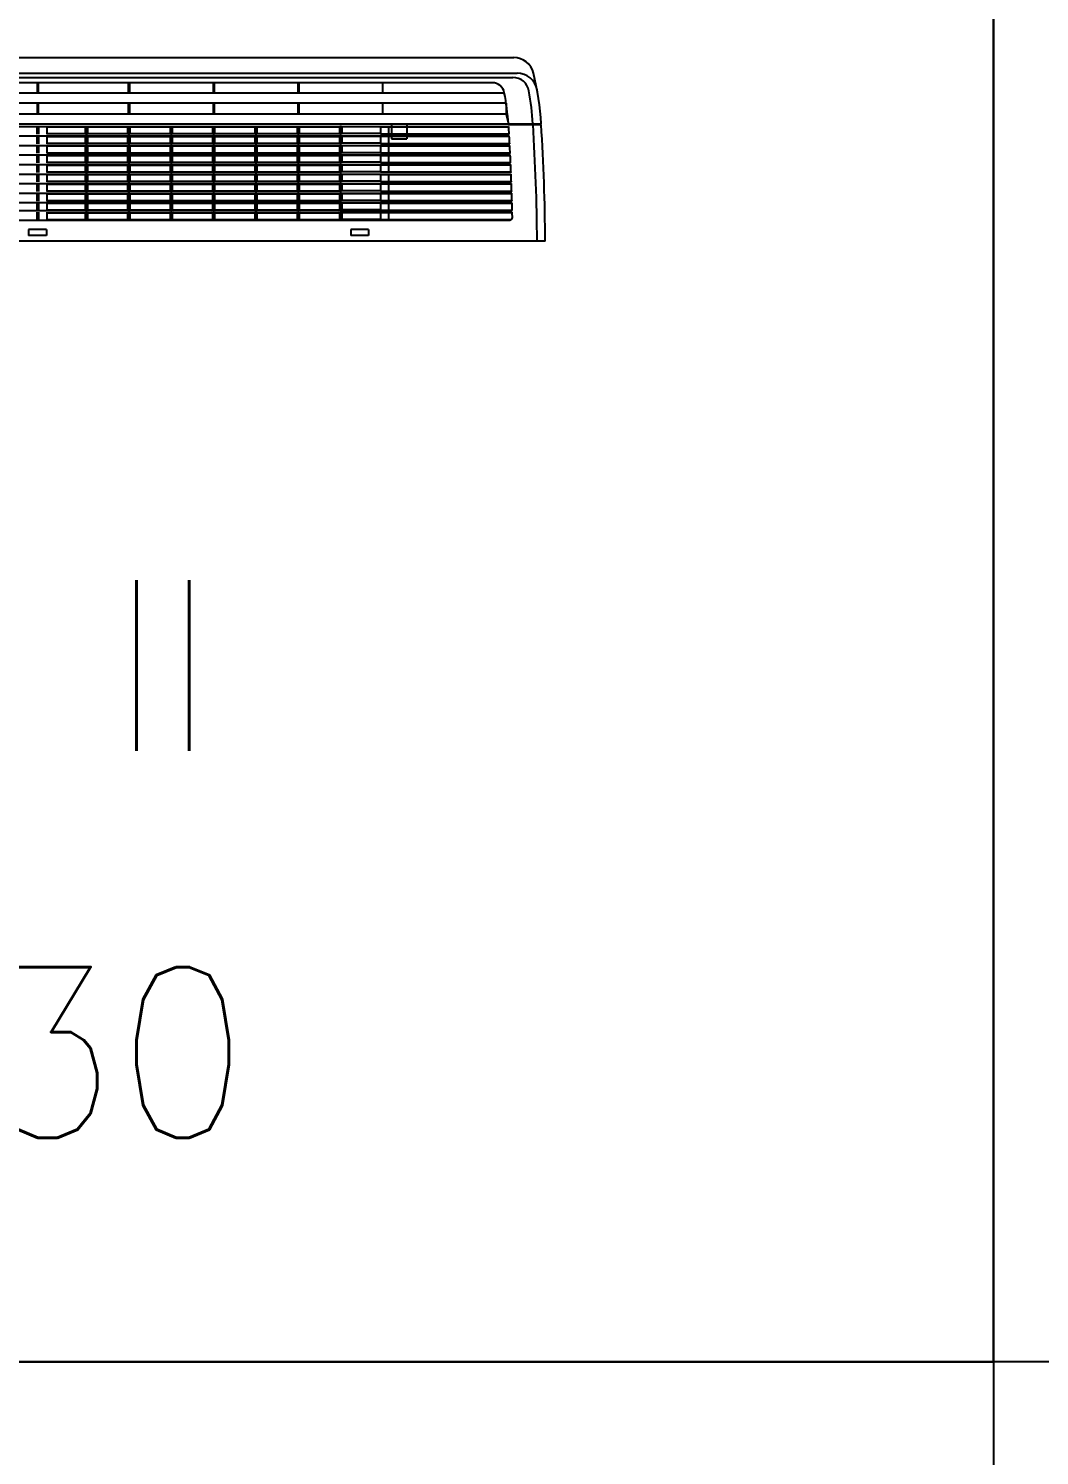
# Model space of a CAD drawing. Header units: millimetres. Extents: x 259256 to 648017, y 366981 to 480499.
# Drawn here: x 379722 to 380907, y 399006 to 400678 of the extents above; entities that cross this region are included whole.
import ezdxf
from ezdxf.enums import TextEntityAlignment as Align

# ---------------------------------------------------------------- set-up
doc = ezdxf.new("R2010")
doc.units = ezdxf.units.MM
doc.layers.get('0').update_dxf_attribs({"color": 254})
doc.layers.add('F-TEXT', color=2, linetype='Continuous')
doc.layers.add('MEQUIP', color=2, linetype='Continuous')
doc.styles.add('QC-SEC', font='romans.shx')

# ---------------------------------------------------------------- blocks, each defined once
blk = doc.blocks.new('MEGA')
at = {"layer": 'MEQUIP', "color": 1, "linetype": 'Continuous'}
for p, q in [((37, 215), (1413, 215)), ((33.1, 196.8), (1416.9, 196.8)), ((37.9, 191.7), (1412.1, 191.7)), ((1387.8, 185.5), (62, 185.5)), ((854.3, 186), (854.3, 173.1)), ((855.7, 186), (855.7, 173.1)), ((961.3, 186), (961.3, 173.1)), ((962.7, 186), (962.7, 173.1)), ((1060.6, 186), (1060.6, 173.1)), ((1062, 186), (1062, 173.1)), ((1159.9, 186), (1159.9, 173.1)), ((1161.3, 186), (1161.3, 173.1)), ((1259.2, 186), (1259.2, 173.1)), ((1402.3, 173.1), (47.7, 173.1)), ((1404.2, 161.6), (45.8, 161.6)), ((854.3, 161.6), (854.3, 148.7)), ((855.7, 161.6), (855.7, 148.7)), ((961.3, 161.6), (961.3, 148.7)), ((962.7, 161.6), (962.7, 148.7)), ((1060.6, 161.6), (1060.6, 148.7)), ((1062, 161.6), (1062, 148.7)), ((1159.9, 161.6), (1159.9, 148.7)), ((1161.3, 161.6), (1161.3, 148.7)), ((1259.2, 161.6), (1259.2, 148.7)), ((1404.2, 161.6), (1404.2, 148.7)), ((5.2, 137.3), (1445.2, 137.3)), ((42.9, 134.4), (1407.1, 134.4)), ((1404.2, 148.7), (45.8, 148.7)), ((854.1, 134.4), (854.1, 125.2)), ((856, 134.4), (856, 125.2)), ((865.8, 134.4), (865.8, 125.2)), ((910.9, 133.7), (911.4, 134.2)), ((911.4, 134.2), (913.3, 134.2)), ((911.4, 134.2), (911.4, 125.3)), ((913.3, 134.2), (913.3, 125.3)), ((913.3, 134.2), (913.8, 133.7)), ((960.5, 133.7), (961, 134.2)), ((961, 134.2), (962.9, 134.2)), ((961, 134.2), (961, 125.3)), ((962.9, 134.2), (962.9, 125.3)), ((962.9, 134.2), (963.4, 133.7)), ((1010.2, 133.7), (1010.7, 134.2)), ((1010.7, 134.2), (1012.6, 134.2)), ((1010.7, 134.2), (1010.7, 125.3)), ((1012.6, 134.2), (1012.6, 125.3)), ((1012.6, 134.2), (1013.1, 133.7)), ((1059.9, 133.7), (1060.3, 134.2)), ((1060.3, 134.2), (1062.3, 134.2)), ((1060.3, 134.2), (1060.3, 125.3)), ((1062.3, 134.2), (1062.3, 125.3)), ((1062.3, 134.2), (1062.7, 133.7)), ((1109.5, 133.7), (1110, 134.2)), ((1110, 134.2), (1111.9, 134.2)), ((1110, 134.2), (1110, 125.3)), ((1111.9, 134.2), (1111.9, 125.3)), ((1111.9, 134.2), (1112.4, 133.7)), ((1159.2, 133.7), (1159.7, 134.2)), ((1159.7, 134.2), (1161.6, 134.2)), ((1159.7, 134.2), (1159.7, 125.3)), ((1161.6, 134.2), (1161.6, 125.3)), ((1161.6, 134.2), (1162.1, 133.7)), ((1208.9, 133.7), (1209.3, 134.2)), ((1211.2, 134.2), (1209.3, 134.2)), ((1209.3, 134.2), (1211.2, 134.2)), ((1209.3, 134.2), (1209.3, 125.3)), ((1211.2, 134.2), (1211.2, 125.3)), ((1211.7, 133.7), (1211.2, 134.2)), ((1256.8, 134.4), (1256.8, 125.2)), ((1256.8, 133.9), (1407.1, 133.9)), ((1266.4, 133.9), (1266.4, 125.6)), ((1269.7, 137.3), (1269.7, 119.8)), ((1287.9, 137.3), (1287.9, 119.8)), ((1404.2, 148.7), (1406.9, 137.3)), ((1407, 136.6), (1445.2, 136.6)), ((42.2, 123.2), (1407.8, 123.2)), ((854.1, 123.2), (854.1, 114)), ((856, 123.2), (856, 114)), ((865.8, 133.7), (910.9, 133.7)), ((865.8, 125.9), (910.9, 125.9)), ((865.8, 123.2), (865.8, 114)), ((865.8, 122.5), (910.9, 122.5)), ((910.9, 133.7), (910.9, 125.9)), ((910.9, 125.9), (911.4, 125.3)), ((910.9, 122.5), (911.4, 123.1)), ((910.9, 122.5), (910.9, 114.7)), ((911.4, 125.3), (913.3, 125.3)), ((911.4, 123.1), (913.3, 123.1)), ((911.4, 123.1), (911.4, 114.2)), ((913.3, 125.3), (913.8, 125.9)), ((913.3, 123.1), (913.3, 114.2)), ((913.3, 123.1), (913.8, 122.5)), ((913.8, 133.7), (960.5, 133.7)), ((913.8, 125.9), (913.8, 133.7)), ((913.8, 125.9), (960.5, 125.9)), ((913.8, 122.5), (960.5, 122.5)), ((913.8, 114.7), (913.8, 122.5)), ((960.5, 133.7), (960.5, 125.9)), ((960.5, 125.9), (961, 125.3)), ((960.5, 122.5), (961, 123.1)), ((960.5, 122.5), (960.5, 114.7)), ((961, 125.3), (962.9, 125.3)), ((961, 123.1), (962.9, 123.1)), ((961, 123.1), (961, 114.2)), ((962.9, 125.3), (963.4, 125.9)), ((962.9, 123.1), (962.9, 114.2)), ((962.9, 123.1), (963.4, 122.5)), ((963.4, 133.7), (1010.2, 133.7)), ((963.4, 125.9), (963.4, 133.7)), ((963.4, 125.9), (1010.2, 125.9)), ((963.4, 122.5), (1010.2, 122.5)), ((963.4, 114.7), (963.4, 122.5)), ((1010.2, 133.7), (1010.2, 125.9)), ((1010.2, 125.9), (1010.7, 125.3)), ((1010.2, 122.5), (1010.7, 123.1)), ((1010.2, 122.5), (1010.2, 114.7)), ((1010.7, 125.3), (1012.6, 125.3)), ((1010.7, 123.1), (1012.6, 123.1)), ((1010.7, 123.1), (1010.7, 114.2)), ((1012.6, 125.3), (1013.1, 125.9)), ((1012.6, 123.1), (1012.6, 114.2)), ((1012.6, 123.1), (1013.1, 122.5)), ((1013.1, 133.7), (1059.9, 133.7)), ((1013.1, 125.9), (1013.1, 133.7)), ((1013.1, 125.9), (1059.9, 125.9)), ((1013.1, 122.5), (1059.9, 122.5)), ((1013.1, 114.7), (1013.1, 122.5)), ((1059.9, 133.7), (1059.9, 125.9)), ((1059.9, 125.9), (1060.3, 125.3)), ((1059.9, 122.5), (1060.3, 123.1)), ((1059.9, 122.5), (1059.9, 114.7)), ((1060.3, 125.3), (1062.3, 125.3)), ((1060.3, 123.1), (1062.3, 123.1)), ((1060.3, 123.1), (1060.3, 114.2)), ((1062.3, 125.3), (1062.7, 125.9)), ((1062.3, 123.1), (1062.3, 114.2)), ((1062.3, 123.1), (1062.7, 122.5)), ((1062.7, 133.7), (1109.5, 133.7)), ((1062.7, 125.9), (1062.7, 133.7)), ((1062.7, 125.9), (1109.5, 125.9)), ((1062.7, 122.5), (1109.5, 122.5)), ((1062.7, 114.7), (1062.7, 122.5)), ((1109.5, 133.7), (1109.5, 125.9)), ((1109.5, 125.9), (1110, 125.3)), ((1109.5, 122.5), (1110, 123.1)), ((1109.5, 122.5), (1109.5, 114.7)), ((1110, 125.3), (1111.9, 125.3)), ((1110, 123.1), (1111.9, 123.1)), ((1110, 123.1), (1110, 114.2)), ((1111.9, 125.3), (1112.4, 125.9)), ((1111.9, 123.1), (1111.9, 114.2)), ((1111.9, 123.1), (1112.4, 122.5)), ((1112.4, 133.7), (1159.2, 133.7)), ((1112.4, 125.9), (1112.4, 133.7)), ((1112.4, 125.9), (1159.2, 125.9)), ((1112.4, 122.5), (1159.2, 122.5)), ((1112.4, 114.7), (1112.4, 122.5)), ((1159.2, 133.7), (1159.2, 125.9)), ((1159.2, 125.9), (1159.7, 125.3)), ((1159.2, 122.5), (1159.7, 123.1)), ((1159.2, 122.5), (1159.2, 114.7)), ((1159.7, 125.3), (1161.6, 125.3)), ((1159.7, 123.1), (1161.6, 123.1)), ((1159.7, 123.1), (1159.7, 114.2)), ((1161.6, 125.3), (1162.1, 125.9)), ((1161.6, 123.1), (1161.6, 114.2)), ((1161.6, 123.1), (1162.1, 122.5)), ((1162.1, 133.7), (1208.9, 133.7)), ((1162.1, 125.9), (1162.1, 133.7)), ((1162.1, 125.9), (1208.9, 125.9)), ((1162.1, 122.5), (1208.9, 122.5)), ((1162.1, 114.7), (1162.1, 122.5)), ((1208.9, 133.7), (1208.9, 125.9)), ((1208.9, 125.9), (1209.3, 125.3)), ((1208.9, 122.5), (1209.3, 123.1)), ((1208.9, 122.5), (1208.9, 114.7)), ((1211.2, 125.3), (1209.3, 125.3)), ((1209.3, 125.3), (1211.2, 125.3)), ((1211.2, 123.1), (1209.3, 123.1)), ((1209.3, 123.1), (1211.2, 123.1)), ((1209.3, 123.1), (1209.3, 114.2)), ((1211.7, 125.9), (1211.2, 125.3)), ((1211.2, 123.1), (1211.2, 114.2)), ((1211.7, 122.5), (1211.2, 123.1)), ((1211.7, 133.7), (1211.7, 125.9)), ((1256.8, 133.7), (1211.7, 133.7)), ((1256.8, 125.9), (1211.7, 125.9)), ((1211.7, 122.5), (1211.7, 114.7)), ((1256.8, 122.5), (1211.7, 122.5)), ((1256.8, 125.6), (1407.6, 125.6)), ((1256.8, 123.2), (1256.8, 114)), ((1256.8, 122.8), (1407.8, 122.8)), ((1266.4, 122.8), (1266.4, 114.5)), ((1269.7, 124.4), (1287.9, 124.4)), ((1269.7, 119.8), (1287.9, 119.8)), ((41, 100.9), (1409, 100.9)), ((41.6, 112.1), (1408.4, 112.1)), ((854.1, 112.1), (854.1, 102.8)), ((854.1, 100.9), (854.1, 91.6)), ((856, 112.1), (856, 102.8)), ((856, 100.9), (856, 91.6)), ((865.8, 114.7), (910.9, 114.7)), ((865.8, 112.1), (865.8, 102.8)), ((865.8, 111.4), (910.9, 111.4)), ((865.8, 103.5), (910.9, 103.5)), ((865.8, 100.9), (865.8, 91.6)), ((910.9, 114.7), (911.4, 114.2)), ((910.9, 111.4), (911.4, 111.9)), ((910.9, 111.4), (910.9, 103.5)), ((910.9, 103.5), (911.4, 103)), ((910.9, 100.2), (911.4, 100.7)), ((911.4, 114.2), (913.3, 114.2)), ((911.4, 111.9), (913.3, 111.9)), ((911.4, 111.9), (911.4, 103)), ((911.4, 103), (913.3, 103)), ((911.4, 100.7), (913.3, 100.7)), ((911.4, 100.7), (911.4, 91.8)), ((913.3, 114.2), (913.8, 114.7)), ((913.3, 111.9), (913.3, 103)), ((913.3, 111.9), (913.8, 111.4)), ((913.3, 103), (913.8, 103.5)), ((913.3, 100.7), (913.3, 91.8)), ((913.3, 100.7), (913.8, 100.2)), ((913.8, 114.7), (960.5, 114.7)), ((913.8, 111.4), (960.5, 111.4)), ((913.8, 103.5), (913.8, 111.4)), ((913.8, 103.5), (960.5, 103.5)), ((960.5, 114.7), (961, 114.2)), ((960.5, 111.4), (961, 111.9)), ((960.5, 111.4), (960.5, 103.5)), ((960.5, 103.5), (961, 103)), ((960.5, 100.2), (961, 100.7)), ((961, 114.2), (962.9, 114.2)), ((961, 111.9), (962.9, 111.9)), ((961, 111.9), (961, 103)), ((961, 103), (962.9, 103)), ((961, 100.7), (962.9, 100.7)), ((961, 100.7), (961, 91.8)), ((962.9, 114.2), (963.4, 114.7)), ((962.9, 111.9), (962.9, 103)), ((962.9, 111.9), (963.4, 111.4)), ((962.9, 103), (963.4, 103.5)), ((962.9, 100.7), (962.9, 91.8)), ((962.9, 100.7), (963.4, 100.2)), ((963.4, 114.7), (1010.2, 114.7)), ((963.4, 111.4), (1010.2, 111.4)), ((963.4, 103.5), (963.4, 111.4)), ((963.4, 103.5), (1010.2, 103.5)), ((1010.2, 114.7), (1010.7, 114.2)), ((1010.2, 111.4), (1010.7, 111.9)), ((1010.2, 111.4), (1010.2, 103.5)), ((1010.2, 103.5), (1010.7, 103)), ((1010.2, 100.2), (1010.7, 100.7)), ((1010.7, 114.2), (1012.6, 114.2)), ((1010.7, 111.9), (1012.6, 111.9)), ((1010.7, 111.9), (1010.7, 103)), ((1010.7, 103), (1012.6, 103)), ((1010.7, 100.7), (1012.6, 100.7)), ((1010.7, 100.7), (1010.7, 91.8)), ((1012.6, 114.2), (1013.1, 114.7)), ((1012.6, 111.9), (1012.6, 103)), ((1012.6, 111.9), (1013.1, 111.4)), ((1012.6, 103), (1013.1, 103.5)), ((1012.6, 100.7), (1012.6, 91.8)), ((1012.6, 100.7), (1013.1, 100.2)), ((1013.1, 114.7), (1059.9, 114.7)), ((1013.1, 111.4), (1059.9, 111.4)), ((1013.1, 103.5), (1013.1, 111.4)), ((1013.1, 103.5), (1059.9, 103.5)), ((1059.9, 114.7), (1060.3, 114.2)), ((1059.9, 111.4), (1060.3, 111.9)), ((1059.9, 111.4), (1059.9, 103.5)), ((1059.9, 103.5), (1060.3, 103)), ((1059.9, 100.2), (1060.3, 100.7)), ((1060.3, 114.2), (1062.3, 114.2)), ((1060.3, 111.9), (1062.3, 111.9)), ((1060.3, 111.9), (1060.3, 103)), ((1060.3, 103), (1062.3, 103)), ((1060.3, 100.7), (1062.3, 100.7)), ((1060.3, 100.7), (1060.3, 91.8)), ((1062.3, 114.2), (1062.7, 114.7)), ((1062.3, 111.9), (1062.3, 103)), ((1062.3, 111.9), (1062.7, 111.4)), ((1062.3, 103), (1062.7, 103.5)), ((1062.3, 100.7), (1062.3, 91.8)), ((1062.3, 100.7), (1062.7, 100.2)), ((1062.7, 114.7), (1109.5, 114.7)), ((1062.7, 111.4), (1109.5, 111.4)), ((1062.7, 103.5), (1062.7, 111.4)), ((1062.7, 103.5), (1109.5, 103.5)), ((1109.5, 114.7), (1110, 114.2)), ((1109.5, 111.4), (1110, 111.9)), ((1109.5, 111.4), (1109.5, 103.5)), ((1109.5, 103.5), (1110, 103)), ((1109.5, 100.2), (1110, 100.7)), ((1110, 114.2), (1111.9, 114.2)), ((1110, 111.9), (1111.9, 111.9)), ((1110, 111.9), (1110, 103)), ((1110, 103), (1111.9, 103)), ((1110, 100.7), (1111.9, 100.7)), ((1110, 100.7), (1110, 91.8)), ((1111.9, 114.2), (1112.4, 114.7)), ((1111.9, 111.9), (1111.9, 103)), ((1111.9, 111.9), (1112.4, 111.4)), ((1111.9, 103), (1112.4, 103.5)), ((1111.9, 100.7), (1111.9, 91.8)), ((1111.9, 100.7), (1112.4, 100.2)), ((1112.4, 114.7), (1159.2, 114.7)), ((1112.4, 111.4), (1159.2, 111.4)), ((1112.4, 103.5), (1112.4, 111.4)), ((1112.4, 103.5), (1159.2, 103.5)), ((1159.2, 114.7), (1159.7, 114.2)), ((1159.2, 111.4), (1159.7, 111.9)), ((1159.2, 111.4), (1159.2, 103.5)), ((1159.2, 103.5), (1159.7, 103)), ((1159.2, 100.2), (1159.7, 100.7)), ((1159.7, 114.2), (1161.6, 114.2)), ((1159.7, 111.9), (1161.6, 111.9)), ((1159.7, 111.9), (1159.7, 103)), ((1159.7, 103), (1161.6, 103)), ((1159.7, 100.7), (1161.6, 100.7)), ((1159.7, 100.7), (1159.7, 91.8)), ((1161.6, 114.2), (1162.1, 114.7)), ((1161.6, 111.9), (1161.6, 103)), ((1161.6, 111.9), (1162.1, 111.4)), ((1161.6, 103), (1162.1, 103.5)), ((1161.6, 100.7), (1161.6, 91.8)), ((1161.6, 100.7), (1162.1, 100.2)), ((1162.1, 114.7), (1208.9, 114.7)), ((1162.1, 111.4), (1208.9, 111.4)), ((1162.1, 103.5), (1162.1, 111.4)), ((1162.1, 103.5), (1208.9, 103.5)), ((1208.9, 114.7), (1209.3, 114.2)), ((1208.9, 111.4), (1209.3, 111.9)), ((1208.9, 111.4), (1208.9, 103.5)), ((1208.9, 103.5), (1209.3, 103)), ((1208.9, 100.2), (1209.3, 100.7)), ((1211.2, 114.2), (1209.3, 114.2)), ((1209.3, 114.2), (1211.2, 114.2)), ((1211.2, 111.9), (1209.3, 111.9)), ((1209.3, 111.9), (1211.2, 111.9)), ((1209.3, 111.9), (1209.3, 103)), ((1211.2, 103), (1209.3, 103)), ((1209.3, 103), (1211.2, 103)), ((1211.2, 100.7), (1209.3, 100.7)), ((1209.3, 100.7), (1211.2, 100.7)), ((1209.3, 100.7), (1209.3, 91.8)), ((1211.7, 114.7), (1211.2, 114.2)), ((1211.2, 111.9), (1211.2, 103)), ((1211.7, 111.4), (1211.2, 111.9)), ((1211.7, 103.5), (1211.2, 103)), ((1211.2, 100.7), (1211.2, 91.8)), ((1211.7, 100.2), (1211.2, 100.7)), ((1256.8, 114.7), (1211.7, 114.7)), ((1211.7, 111.4), (1211.7, 103.5)), ((1256.8, 111.4), (1211.7, 111.4)), ((1256.8, 103.5), (1211.7, 103.5)), ((1256.8, 114.5), (1408.3, 114.5)), ((1256.8, 112.1), (1256.8, 102.8)), ((1256.8, 111.6), (1408.4, 111.6)), ((1256.8, 103.3), (1408.8, 103.3)), ((1256.8, 100.9), (1256.8, 91.6)), ((1256.8, 100.4), (1409, 100.4)), ((1266.4, 111.6), (1266.4, 103.3)), ((1266.4, 100.4), (1266.4, 92.1)), ((40.5, 89.7), (1409.5, 89.7)), ((854.1, 89.7), (854.1, 80.5)), ((856, 89.7), (856, 80.5)), ((865.8, 100.2), (910.9, 100.2)), ((865.8, 92.3), (910.9, 92.3)), ((865.8, 89.7), (865.8, 80.5)), ((865.8, 89), (910.9, 89)), ((910.9, 100.2), (910.9, 92.3)), ((910.9, 92.3), (911.4, 91.8)), ((910.9, 89), (911.4, 89.5)), ((910.9, 89), (910.9, 81.2)), ((911.4, 91.8), (913.3, 91.8)), ((911.4, 89.5), (913.3, 89.5)), ((911.4, 89.5), (911.4, 80.6)), ((913.3, 91.8), (913.8, 92.3)), ((913.3, 89.5), (913.3, 80.6)), ((913.3, 89.5), (913.8, 89)), ((913.8, 100.2), (960.5, 100.2)), ((913.8, 92.3), (913.8, 100.2)), ((913.8, 92.3), (960.5, 92.3)), ((913.8, 89), (960.5, 89)), ((913.8, 81.2), (913.8, 89)), ((960.5, 100.2), (960.5, 92.3)), ((960.5, 92.3), (961, 91.8)), ((960.5, 89), (961, 89.5)), ((960.5, 89), (960.5, 81.2)), ((961, 91.8), (962.9, 91.8)), ((961, 89.5), (962.9, 89.5)), ((961, 89.5), (961, 80.6)), ((962.9, 91.8), (963.4, 92.3)), ((962.9, 89.5), (962.9, 80.6)), ((962.9, 89.5), (963.4, 89)), ((963.4, 100.2), (1010.2, 100.2)), ((963.4, 92.3), (963.4, 100.2)), ((963.4, 92.3), (1010.2, 92.3)), ((963.4, 89), (1010.2, 89)), ((963.4, 81.2), (963.4, 89)), ((1010.2, 100.2), (1010.2, 92.3)), ((1010.2, 92.3), (1010.7, 91.8)), ((1010.2, 89), (1010.7, 89.5)), ((1010.2, 89), (1010.2, 81.2)), ((1010.7, 91.8), (1012.6, 91.8)), ((1010.7, 89.5), (1012.6, 89.5)), ((1010.7, 89.5), (1010.7, 80.6)), ((1012.6, 91.8), (1013.1, 92.3)), ((1012.6, 89.5), (1012.6, 80.6)), ((1012.6, 89.5), (1013.1, 89)), ((1013.1, 100.2), (1059.9, 100.2)), ((1013.1, 92.3), (1013.1, 100.2)), ((1013.1, 92.3), (1059.9, 92.3)), ((1013.1, 89), (1059.9, 89)), ((1013.1, 81.2), (1013.1, 89)), ((1059.9, 100.2), (1059.9, 92.3)), ((1059.9, 92.3), (1060.3, 91.8)), ((1059.9, 89), (1060.3, 89.5)), ((1059.9, 89), (1059.9, 81.2)), ((1060.3, 91.8), (1062.3, 91.8)), ((1060.3, 89.5), (1062.3, 89.5)), ((1060.3, 89.5), (1060.3, 80.6)), ((1062.3, 91.8), (1062.7, 92.3)), ((1062.3, 89.5), (1062.3, 80.6)), ((1062.3, 89.5), (1062.7, 89)), ((1062.7, 100.2), (1109.5, 100.2)), ((1062.7, 92.3), (1062.7, 100.2)), ((1062.7, 92.3), (1109.5, 92.3)), ((1062.7, 89), (1109.5, 89)), ((1062.7, 81.2), (1062.7, 89)), ((1109.5, 100.2), (1109.5, 92.3)), ((1109.5, 92.3), (1110, 91.8)), ((1109.5, 89), (1110, 89.5)), ((1109.5, 89), (1109.5, 81.2)), ((1110, 91.8), (1111.9, 91.8)), ((1110, 89.5), (1111.9, 89.5)), ((1110, 89.5), (1110, 80.6)), ((1111.9, 91.8), (1112.4, 92.3)), ((1111.9, 89.5), (1111.9, 80.6)), ((1111.9, 89.5), (1112.4, 89)), ((1112.4, 100.2), (1159.2, 100.2)), ((1112.4, 92.3), (1112.4, 100.2)), ((1112.4, 92.3), (1159.2, 92.3)), ((1112.4, 89), (1159.2, 89)), ((1112.4, 81.2), (1112.4, 89)), ((1159.2, 100.2), (1159.2, 92.3)), ((1159.2, 92.3), (1159.7, 91.8)), ((1159.2, 89), (1159.7, 89.5)), ((1159.2, 89), (1159.2, 81.2)), ((1159.7, 91.8), (1161.6, 91.8)), ((1159.7, 89.5), (1161.6, 89.5)), ((1159.7, 89.5), (1159.7, 80.6)), ((1161.6, 91.8), (1162.1, 92.3)), ((1161.6, 89.5), (1161.6, 80.6)), ((1161.6, 89.5), (1162.1, 89)), ((1162.1, 100.2), (1208.9, 100.2)), ((1162.1, 92.3), (1162.1, 100.2)), ((1162.1, 92.3), (1208.9, 92.3)), ((1162.1, 89), (1208.9, 89)), ((1162.1, 81.2), (1162.1, 89)), ((1208.9, 100.2), (1208.9, 92.3)), ((1208.9, 92.3), (1209.3, 91.8)), ((1208.9, 89), (1209.3, 89.5)), ((1208.9, 89), (1208.9, 81.2)), ((1211.2, 91.8), (1209.3, 91.8)), ((1209.3, 91.8), (1211.2, 91.8)), ((1211.2, 89.5), (1209.3, 89.5)), ((1209.3, 89.5), (1211.2, 89.5)), ((1209.3, 89.5), (1209.3, 80.6)), ((1211.7, 92.3), (1211.2, 91.8)), ((1211.2, 89.5), (1211.2, 80.6)), ((1211.7, 89), (1211.2, 89.5)), ((1211.7, 100.2), (1211.7, 92.3)), ((1256.8, 100.2), (1211.7, 100.2)), ((1256.8, 92.3), (1211.7, 92.3)), ((1211.7, 89), (1211.7, 81.2)), ((1256.8, 89), (1211.7, 89)), ((1256.8, 92.1), (1409.4, 92.1)), ((1256.8, 89.7), (1256.8, 80.5)), ((1256.8, 89.2), (1409.5, 89.2)), ((1266.4, 89.2), (1266.4, 81)), ((39.6, 67.4), (1410.4, 67.4)), ((40.1, 78.6), (1409.9, 78.5)), ((854.1, 78.6), (854.1, 69.3)), ((854.1, 67.4), (854.1, 58.1)), ((856, 78.6), (856, 69.3)), ((856, 67.4), (856, 58.1)), ((865.8, 81.2), (910.9, 81.2)), ((865.8, 78.6), (865.8, 69.3)), ((865.8, 77.8), (910.9, 77.8)), ((865.8, 70), (910.9, 70)), ((865.8, 67.4), (865.8, 58.1)), ((910.9, 81.2), (911.4, 80.6)), ((910.9, 77.8), (911.4, 78.4)), ((910.9, 77.8), (910.9, 70)), ((910.9, 70), (911.4, 69.5)), ((910.9, 66.7), (911.4, 67.2)), ((911.4, 80.6), (913.3, 80.6)), ((911.4, 78.4), (913.3, 78.4)), ((911.4, 78.4), (911.4, 69.5)), ((911.4, 69.5), (913.3, 69.5)), ((911.4, 67.2), (913.3, 67.2)), ((911.4, 67.2), (911.4, 58.3)), ((913.3, 80.6), (913.8, 81.2)), ((913.3, 78.4), (913.3, 69.5)), ((913.3, 78.4), (913.8, 77.8)), ((913.3, 69.5), (913.8, 70)), ((913.3, 67.2), (913.3, 58.3)), ((913.3, 67.2), (913.8, 66.7)), ((913.8, 81.2), (960.5, 81.2)), ((913.8, 77.8), (960.5, 77.8)), ((913.8, 70), (913.8, 77.8)), ((913.8, 70), (960.5, 70)), ((960.5, 81.2), (961, 80.6)), ((960.5, 77.8), (961, 78.4)), ((960.5, 77.8), (960.5, 70)), ((960.5, 70), (961, 69.5)), ((960.5, 66.7), (961, 67.2)), ((961, 80.6), (962.9, 80.6)), ((961, 78.4), (962.9, 78.4)), ((961, 78.4), (961, 69.5)), ((961, 69.5), (962.9, 69.5)), ((961, 67.2), (962.9, 67.2)), ((961, 67.2), (961, 58.3)), ((962.9, 80.6), (963.4, 81.2)), ((962.9, 78.4), (962.9, 69.5)), ((962.9, 78.4), (963.4, 77.8)), ((962.9, 69.5), (963.4, 70)), ((962.9, 67.2), (962.9, 58.3)), ((962.9, 67.2), (963.4, 66.7)), ((963.4, 81.2), (1010.2, 81.2)), ((963.4, 77.8), (1010.2, 77.8)), ((963.4, 70), (963.4, 77.8)), ((963.4, 70), (1010.2, 70)), ((1010.2, 81.2), (1010.7, 80.6)), ((1010.2, 77.8), (1010.7, 78.4)), ((1010.2, 77.8), (1010.2, 70)), ((1010.2, 70), (1010.7, 69.5)), ((1010.2, 66.7), (1010.7, 67.2)), ((1010.7, 80.6), (1012.6, 80.6)), ((1010.7, 78.4), (1012.6, 78.4)), ((1010.7, 78.4), (1010.7, 69.5)), ((1010.7, 69.5), (1012.6, 69.5)), ((1010.7, 67.2), (1012.6, 67.2)), ((1010.7, 67.2), (1010.7, 58.3)), ((1012.6, 80.6), (1013.1, 81.2)), ((1012.6, 78.4), (1012.6, 69.5)), ((1012.6, 78.4), (1013.1, 77.8)), ((1012.6, 69.5), (1013.1, 70)), ((1012.6, 67.2), (1012.6, 58.3)), ((1012.6, 67.2), (1013.1, 66.7)), ((1013.1, 81.2), (1059.9, 81.2)), ((1013.1, 77.8), (1059.9, 77.8)), ((1013.1, 70), (1013.1, 77.8)), ((1013.1, 70), (1059.9, 70)), ((1059.9, 81.2), (1060.3, 80.6)), ((1059.9, 77.8), (1060.3, 78.4)), ((1059.9, 77.8), (1059.9, 70)), ((1059.9, 70), (1060.3, 69.5)), ((1059.9, 66.7), (1060.3, 67.2)), ((1060.3, 80.6), (1062.3, 80.6)), ((1060.3, 78.4), (1062.3, 78.4)), ((1060.3, 78.4), (1060.3, 69.5)), ((1060.3, 69.5), (1062.3, 69.5)), ((1060.3, 67.2), (1062.3, 67.2)), ((1060.3, 67.2), (1060.3, 58.3)), ((1062.3, 80.6), (1062.7, 81.2)), ((1062.3, 78.4), (1062.3, 69.5)), ((1062.3, 78.4), (1062.7, 77.8)), ((1062.3, 69.5), (1062.7, 70)), ((1062.3, 67.2), (1062.3, 58.3)), ((1062.3, 67.2), (1062.7, 66.7)), ((1062.7, 81.2), (1109.5, 81.2)), ((1062.7, 77.8), (1109.5, 77.8)), ((1062.7, 70), (1062.7, 77.8)), ((1062.7, 70), (1109.5, 70)), ((1109.5, 81.2), (1110, 80.6)), ((1109.5, 77.8), (1110, 78.4)), ((1109.5, 77.8), (1109.5, 70)), ((1109.5, 70), (1110, 69.5)), ((1109.5, 66.7), (1110, 67.2)), ((1110, 80.6), (1111.9, 80.6)), ((1110, 78.4), (1111.9, 78.4)), ((1110, 78.4), (1110, 69.5)), ((1110, 69.5), (1111.9, 69.5)), ((1110, 67.2), (1111.9, 67.2)), ((1110, 67.2), (1110, 58.3)), ((1111.9, 80.6), (1112.4, 81.2)), ((1111.9, 78.4), (1111.9, 69.5)), ((1111.9, 78.4), (1112.4, 77.8)), ((1111.9, 69.5), (1112.4, 70)), ((1111.9, 67.2), (1111.9, 58.3)), ((1111.9, 67.2), (1112.4, 66.7)), ((1112.4, 81.2), (1159.2, 81.2)), ((1112.4, 77.8), (1159.2, 77.8)), ((1112.4, 70), (1112.4, 77.8)), ((1112.4, 70), (1159.2, 70)), ((1159.2, 81.2), (1159.7, 80.6)), ((1159.2, 77.8), (1159.7, 78.4)), ((1159.2, 77.8), (1159.2, 70)), ((1159.2, 70), (1159.7, 69.5)), ((1159.2, 66.7), (1159.7, 67.2)), ((1159.7, 80.6), (1161.6, 80.6)), ((1159.7, 78.4), (1161.6, 78.4)), ((1159.7, 78.4), (1159.7, 69.5)), ((1159.7, 69.5), (1161.6, 69.5)), ((1159.7, 67.2), (1161.6, 67.2)), ((1159.7, 67.2), (1159.7, 58.3)), ((1161.6, 80.6), (1162.1, 81.2)), ((1161.6, 78.4), (1161.6, 69.5)), ((1161.6, 78.4), (1162.1, 77.8)), ((1161.6, 69.5), (1162.1, 70)), ((1161.6, 67.2), (1161.6, 58.3)), ((1161.6, 67.2), (1162.1, 66.7)), ((1162.1, 81.2), (1208.9, 81.2)), ((1162.1, 77.8), (1208.9, 77.8)), ((1162.1, 70), (1162.1, 77.8)), ((1162.1, 70), (1208.9, 70)), ((1208.9, 81.2), (1209.3, 80.6)), ((1208.9, 77.8), (1209.3, 78.4)), ((1208.9, 77.8), (1208.9, 70)), ((1208.9, 70), (1209.3, 69.5)), ((1208.9, 66.7), (1209.3, 67.2)), ((1211.2, 80.6), (1209.3, 80.6)), ((1209.3, 80.6), (1211.2, 80.6)), ((1211.2, 78.4), (1209.3, 78.4)), ((1209.3, 78.4), (1211.2, 78.4)), ((1209.3, 78.4), (1209.3, 69.5)), ((1211.2, 69.5), (1209.3, 69.5)), ((1209.3, 69.5), (1211.2, 69.5)), ((1211.2, 67.2), (1209.3, 67.2)), ((1209.3, 67.2), (1211.2, 67.2)), ((1209.3, 67.2), (1209.3, 58.3)), ((1211.7, 81.2), (1211.2, 80.6)), ((1211.2, 78.4), (1211.2, 69.5)), ((1211.7, 77.8), (1211.2, 78.4)), ((1211.7, 70), (1211.2, 69.5)), ((1211.2, 67.2), (1211.2, 58.3)), ((1211.7, 66.7), (1211.2, 67.2)), ((1256.8, 81.2), (1211.7, 81.2)), ((1211.7, 77.8), (1211.7, 70)), ((1256.8, 77.8), (1211.7, 77.8)), ((1256.8, 70), (1211.7, 70)), ((1256.8, 81), (1409.9, 81)), ((1256.8, 78.5), (1256.8, 69.3)), ((1256.8, 78.1), (1410, 78.1)), ((1256.8, 69.8), (1410.3, 69.8)), ((1256.8, 67.4), (1256.8, 58.1)), ((1256.8, 66.9), (1410.4, 66.9)), ((1266.4, 78.1), (1266.4, 69.8)), ((1266.4, 66.9), (1266.4, 58.6)), ((39.3, 56.2), (1410.7, 56.2)), ((854.1, 56.2), (854.1, 46.9)), ((856, 56.2), (856, 46.9)), ((865.8, 66.7), (910.9, 66.7)), ((865.8, 58.8), (910.9, 58.8)), ((865.8, 56.2), (865.8, 46.9)), ((865.8, 55.5), (910.9, 55.5)), ((910.9, 66.7), (910.9, 58.8)), ((910.9, 58.8), (911.4, 58.3)), ((910.9, 55.5), (911.4, 56)), ((910.9, 55.5), (910.9, 47.7)), ((911.4, 58.3), (913.3, 58.3)), ((911.4, 56), (913.3, 56)), ((911.4, 56), (911.4, 47.1)), ((913.3, 58.3), (913.8, 58.8)), ((913.3, 56), (913.3, 47.1)), ((913.3, 56), (913.8, 55.5)), ((913.8, 66.7), (960.5, 66.7)), ((913.8, 58.8), (913.8, 66.7)), ((913.8, 58.8), (960.5, 58.8)), ((913.8, 55.5), (960.5, 55.5)), ((913.8, 47.7), (913.8, 55.5)), ((960.5, 66.7), (960.5, 58.8)), ((960.5, 58.8), (961, 58.3)), ((960.5, 55.5), (961, 56)), ((960.5, 55.5), (960.5, 47.7)), ((961, 58.3), (962.9, 58.3)), ((961, 56), (962.9, 56)), ((961, 56), (961, 47.1)), ((962.9, 58.3), (963.4, 58.8)), ((962.9, 56), (962.9, 47.1)), ((962.9, 56), (963.4, 55.5)), ((963.4, 66.7), (1010.2, 66.7)), ((963.4, 58.8), (963.4, 66.7)), ((963.4, 58.8), (1010.2, 58.8)), ((963.4, 55.5), (1010.2, 55.5)), ((963.4, 47.7), (963.4, 55.5)), ((1010.2, 66.7), (1010.2, 58.8)), ((1010.2, 58.8), (1010.7, 58.3)), ((1010.2, 55.5), (1010.7, 56)), ((1010.2, 55.5), (1010.2, 47.7)), ((1010.7, 58.3), (1012.6, 58.3)), ((1010.7, 56), (1012.6, 56)), ((1010.7, 56), (1010.7, 47.1)), ((1012.6, 58.3), (1013.1, 58.8)), ((1012.6, 56), (1012.6, 47.1)), ((1012.6, 56), (1013.1, 55.5)), ((1013.1, 66.7), (1059.9, 66.7)), ((1013.1, 58.8), (1013.1, 66.7)), ((1013.1, 58.8), (1059.9, 58.8)), ((1013.1, 55.5), (1059.9, 55.5)), ((1013.1, 47.7), (1013.1, 55.5)), ((1059.9, 66.7), (1059.9, 58.8)), ((1059.9, 58.8), (1060.3, 58.3)), ((1059.9, 55.5), (1060.3, 56)), ((1059.9, 55.5), (1059.9, 47.7)), ((1060.3, 58.3), (1062.3, 58.3)), ((1060.3, 56), (1062.3, 56)), ((1060.3, 56), (1060.3, 47.1)), ((1062.3, 58.3), (1062.7, 58.8)), ((1062.3, 56), (1062.3, 47.1)), ((1062.3, 56), (1062.7, 55.5)), ((1062.7, 66.7), (1109.5, 66.7)), ((1062.7, 58.8), (1062.7, 66.7)), ((1062.7, 58.8), (1109.5, 58.8)), ((1062.7, 55.5), (1109.5, 55.5)), ((1062.7, 47.7), (1062.7, 55.5)), ((1109.5, 66.7), (1109.5, 58.8)), ((1109.5, 58.8), (1110, 58.3)), ((1109.5, 55.5), (1110, 56)), ((1109.5, 55.5), (1109.5, 47.7)), ((1110, 58.3), (1111.9, 58.3)), ((1110, 56), (1111.9, 56)), ((1110, 56), (1110, 47.1)), ((1111.9, 58.3), (1112.4, 58.8)), ((1111.9, 56), (1111.9, 47.1)), ((1111.9, 56), (1112.4, 55.5)), ((1112.4, 66.7), (1159.2, 66.7)), ((1112.4, 58.8), (1112.4, 66.7)), ((1112.4, 58.8), (1159.2, 58.8)), ((1112.4, 55.5), (1159.2, 55.5)), ((1112.4, 47.7), (1112.4, 55.5)), ((1159.2, 66.7), (1159.2, 58.8)), ((1159.2, 58.8), (1159.7, 58.3)), ((1159.2, 55.5), (1159.7, 56)), ((1159.2, 55.5), (1159.2, 47.7)), ((1159.7, 58.3), (1161.6, 58.3)), ((1159.7, 56), (1161.6, 56)), ((1159.7, 56), (1159.7, 47.1)), ((1161.6, 58.3), (1162.1, 58.8)), ((1161.6, 56), (1161.6, 47.1)), ((1161.6, 56), (1162.1, 55.5)), ((1162.1, 66.7), (1208.9, 66.7)), ((1162.1, 58.8), (1162.1, 66.7)), ((1162.1, 58.8), (1208.9, 58.8)), ((1162.1, 55.5), (1208.9, 55.5)), ((1162.1, 47.7), (1162.1, 55.5)), ((1208.9, 66.7), (1208.9, 58.8)), ((1208.9, 58.8), (1209.3, 58.3)), ((1208.9, 55.5), (1209.3, 56)), ((1208.9, 55.5), (1208.9, 47.7)), ((1211.2, 58.3), (1209.3, 58.3)), ((1209.3, 58.3), (1211.2, 58.3)), ((1211.2, 56), (1209.3, 56)), ((1209.3, 56), (1211.2, 56)), ((1209.3, 56), (1209.3, 47.1)), ((1211.7, 58.8), (1211.2, 58.3)), ((1211.2, 56), (1211.2, 47.1)), ((1211.7, 55.5), (1211.2, 56)), ((1211.7, 66.7), (1211.7, 58.8)), ((1256.8, 66.7), (1211.7, 66.7)), ((1256.8, 58.8), (1211.7, 58.8)), ((1211.7, 55.5), (1211.7, 47.7)), ((1256.8, 55.5), (1211.7, 55.5)), ((1256.8, 58.6), (1410.7, 58.6)), ((1256.8, 56.2), (1256.8, 46.9)), ((1256.8, 55.7), (1410.7, 55.7)), ((1266.4, 55.7), (1266.4, 47.4)), ((38.7, 35.8), (1411.3, 35.8)), ((39, 45), (1411, 45)), ((854.1, 45), (854.1, 35.8)), ((854.1, 33.9), (854.1, 24.6)), ((856, 45), (856, 35.8)), ((856, 33.9), (856, 24.6)), ((865.8, 47.7), (910.9, 47.7)), ((865.8, 45), (865.8, 35.8)), ((865.8, 44.3), (910.9, 44.3)), ((865.8, 36.5), (910.9, 36.5)), ((865.8, 33.9), (865.8, 24.6)), ((910.9, 47.7), (911.4, 47.1)), ((910.9, 44.3), (911.4, 44.8)), ((910.9, 44.3), (910.9, 36.5)), ((910.9, 36.5), (911.4, 35.9)), ((910.9, 33.1), (911.4, 33.7)), ((911.4, 47.1), (913.3, 47.1)), ((911.4, 44.8), (913.3, 44.8)), ((911.4, 44.8), (911.4, 35.9)), ((911.4, 35.9), (913.3, 35.9)), ((911.4, 33.7), (913.3, 33.7)), ((911.4, 33.7), (911.4, 24.8)), ((913.3, 47.1), (913.8, 47.7)), ((913.3, 44.8), (913.3, 35.9)), ((913.3, 44.8), (913.8, 44.3)), ((913.3, 35.9), (913.8, 36.5)), ((913.3, 33.7), (913.3, 24.8)), ((913.3, 33.7), (913.8, 33.1)), ((913.8, 47.7), (960.5, 47.7)), ((913.8, 44.3), (960.5, 44.3)), ((913.8, 36.5), (913.8, 44.3)), ((913.8, 36.5), (960.5, 36.5)), ((960.5, 47.7), (961, 47.1)), ((960.5, 44.3), (961, 44.8)), ((960.5, 44.3), (960.5, 36.5)), ((960.5, 36.5), (961, 35.9)), ((960.5, 33.1), (961, 33.7)), ((961, 47.1), (962.9, 47.1)), ((961, 44.8), (962.9, 44.8)), ((961, 44.8), (961, 35.9)), ((961, 35.9), (962.9, 35.9)), ((961, 33.7), (962.9, 33.7)), ((961, 33.7), (961, 24.8)), ((962.9, 47.1), (963.4, 47.7)), ((962.9, 44.8), (962.9, 35.9)), ((962.9, 44.8), (963.4, 44.3)), ((962.9, 35.9), (963.4, 36.5)), ((962.9, 33.7), (962.9, 24.8)), ((962.9, 33.7), (963.4, 33.1)), ((963.4, 47.7), (1010.2, 47.7)), ((963.4, 44.3), (1010.2, 44.3)), ((963.4, 36.5), (963.4, 44.3)), ((963.4, 36.5), (1010.2, 36.5)), ((1010.2, 47.7), (1010.7, 47.1)), ((1010.2, 44.3), (1010.7, 44.8)), ((1010.2, 44.3), (1010.2, 36.5)), ((1010.2, 36.5), (1010.7, 35.9)), ((1010.2, 33.1), (1010.7, 33.7)), ((1010.7, 47.1), (1012.6, 47.1)), ((1010.7, 44.8), (1012.6, 44.8)), ((1010.7, 44.8), (1010.7, 35.9)), ((1010.7, 35.9), (1012.6, 35.9)), ((1010.7, 33.7), (1012.6, 33.7)), ((1010.7, 33.7), (1010.7, 24.8)), ((1012.6, 47.1), (1013.1, 47.7)), ((1012.6, 44.8), (1012.6, 35.9)), ((1012.6, 44.8), (1013.1, 44.3)), ((1012.6, 35.9), (1013.1, 36.5)), ((1012.6, 33.7), (1012.6, 24.8)), ((1012.6, 33.7), (1013.1, 33.1)), ((1013.1, 47.7), (1059.9, 47.7)), ((1013.1, 44.3), (1059.9, 44.3)), ((1013.1, 36.5), (1013.1, 44.3)), ((1013.1, 36.5), (1059.9, 36.5)), ((1059.9, 47.7), (1060.3, 47.1)), ((1059.9, 44.3), (1060.3, 44.8)), ((1059.9, 44.3), (1059.9, 36.5)), ((1059.9, 36.5), (1060.3, 35.9)), ((1059.9, 33.1), (1060.3, 33.7)), ((1060.3, 47.1), (1062.3, 47.1)), ((1060.3, 44.8), (1062.3, 44.8)), ((1060.3, 44.8), (1060.3, 35.9)), ((1060.3, 35.9), (1062.3, 35.9)), ((1060.3, 33.7), (1062.3, 33.7)), ((1060.3, 33.7), (1060.3, 24.8)), ((1062.3, 47.1), (1062.7, 47.7)), ((1062.3, 44.8), (1062.3, 35.9)), ((1062.3, 44.8), (1062.7, 44.3)), ((1062.3, 35.9), (1062.7, 36.5)), ((1062.3, 33.7), (1062.3, 24.8)), ((1062.3, 33.7), (1062.7, 33.1)), ((1062.7, 47.7), (1109.5, 47.7)), ((1062.7, 44.3), (1109.5, 44.3)), ((1062.7, 36.5), (1062.7, 44.3)), ((1062.7, 36.5), (1109.5, 36.5)), ((1109.5, 47.7), (1110, 47.1)), ((1109.5, 44.3), (1110, 44.8)), ((1109.5, 44.3), (1109.5, 36.5)), ((1109.5, 36.5), (1110, 35.9)), ((1109.5, 33.1), (1110, 33.7)), ((1110, 47.1), (1111.9, 47.1)), ((1110, 44.8), (1111.9, 44.8)), ((1110, 44.8), (1110, 35.9)), ((1110, 35.9), (1111.9, 35.9)), ((1110, 33.7), (1111.9, 33.7)), ((1110, 33.7), (1110, 24.8)), ((1111.9, 47.1), (1112.4, 47.7)), ((1111.9, 44.8), (1111.9, 35.9)), ((1111.9, 44.8), (1112.4, 44.3)), ((1111.9, 35.9), (1112.4, 36.5)), ((1111.9, 33.7), (1111.9, 24.8)), ((1111.9, 33.7), (1112.4, 33.1)), ((1112.4, 47.7), (1159.2, 47.7)), ((1112.4, 44.3), (1159.2, 44.3)), ((1112.4, 36.5), (1112.4, 44.3)), ((1112.4, 36.5), (1159.2, 36.5)), ((1159.2, 47.7), (1159.7, 47.1)), ((1159.2, 44.3), (1159.7, 44.8)), ((1159.2, 44.3), (1159.2, 36.5)), ((1159.2, 36.5), (1159.7, 35.9)), ((1159.2, 33.1), (1159.7, 33.7)), ((1159.7, 47.1), (1161.6, 47.1)), ((1159.7, 44.8), (1161.6, 44.8)), ((1159.7, 44.8), (1159.7, 35.9)), ((1159.7, 35.9), (1161.6, 35.9)), ((1159.7, 33.7), (1161.6, 33.7)), ((1159.7, 33.7), (1159.7, 24.8)), ((1161.6, 47.1), (1162.1, 47.7)), ((1161.6, 44.8), (1161.6, 35.9)), ((1161.6, 44.8), (1162.1, 44.3)), ((1161.6, 35.9), (1162.1, 36.5)), ((1161.6, 33.7), (1161.6, 24.8)), ((1161.6, 33.7), (1162.1, 33.1)), ((1162.1, 47.7), (1208.9, 47.7)), ((1162.1, 44.3), (1208.9, 44.3)), ((1162.1, 36.5), (1162.1, 44.3)), ((1162.1, 36.5), (1208.9, 36.5)), ((1208.9, 47.7), (1209.3, 47.1)), ((1208.9, 44.3), (1209.3, 44.8)), ((1208.9, 44.3), (1208.9, 36.5)), ((1208.9, 36.5), (1209.3, 35.9)), ((1208.9, 33.1), (1209.3, 33.7)), ((1211.2, 47.1), (1209.3, 47.1)), ((1209.3, 47.1), (1211.2, 47.1)), ((1211.2, 44.8), (1209.3, 44.8)), ((1209.3, 44.8), (1211.2, 44.8)), ((1209.3, 44.8), (1209.3, 35.9)), ((1211.2, 35.9), (1209.3, 35.9)), ((1209.3, 35.9), (1211.2, 35.9)), ((1211.2, 33.7), (1209.3, 33.7)), ((1209.3, 33.7), (1211.2, 33.7)), ((1209.3, 33.7), (1209.3, 24.8)), ((1211.7, 47.7), (1211.2, 47.1)), ((1211.2, 44.8), (1211.2, 35.9)), ((1211.7, 44.3), (1211.2, 44.8)), ((1211.7, 36.5), (1211.2, 35.9)), ((1211.2, 33.7), (1211.2, 24.8)), ((1211.7, 33.1), (1211.2, 33.7)), ((1256.8, 47.7), (1211.7, 47.7)), ((1211.7, 44.3), (1211.7, 36.5)), ((1256.8, 44.3), (1211.7, 44.3)), ((1256.8, 36.5), (1211.7, 36.5)), ((1256.8, 47.4), (1411, 47.4)), ((1256.8, 45), (1256.8, 35.8)), ((1256.8, 44.5), (1411.1, 44.5)), ((1256.8, 36.3), (1411.3, 36.3)), ((1256.8, 33.9), (1256.8, 24.6)), ((1266.4, 44.5), (1266.4, 36.8)), ((41.4, 24.6), (1408.6, 24.6)), ((865.8, 33.1), (910.9, 33.1)), ((865.8, 25.3), (910.9, 25.3)), ((910.9, 33.1), (910.9, 25.3)), ((910.9, 25.3), (911.4, 24.8)), ((911.4, 24.8), (913.3, 24.8)), ((913.3, 24.8), (913.8, 25.3)), ((913.8, 33.1), (960.5, 33.1)), ((913.8, 25.3), (913.8, 33.1)), ((913.8, 25.3), (960.5, 25.3)), ((960.5, 33.1), (960.5, 25.3)), ((960.5, 25.3), (961, 24.8)), ((961, 24.8), (962.9, 24.8)), ((962.9, 24.8), (963.4, 25.3)), ((963.4, 33.1), (1010.2, 33.1)), ((963.4, 25.3), (963.4, 33.1)), ((963.4, 25.3), (1010.2, 25.3)), ((1010.2, 33.1), (1010.2, 25.3)), ((1010.2, 25.3), (1010.7, 24.8)), ((1010.7, 24.8), (1012.6, 24.8)), ((1012.6, 24.8), (1013.1, 25.3)), ((1013.1, 33.1), (1059.9, 33.1)), ((1013.1, 25.3), (1013.1, 33.1)), ((1013.1, 25.3), (1059.9, 25.3)), ((1059.9, 33.1), (1059.9, 25.3)), ((1059.9, 25.3), (1060.3, 24.8)), ((1060.3, 24.8), (1062.3, 24.8)), ((1062.3, 24.8), (1062.7, 25.3)), ((1062.7, 33.1), (1109.5, 33.1)), ((1062.7, 25.3), (1062.7, 33.1)), ((1062.7, 25.3), (1109.5, 25.3)), ((1109.5, 33.1), (1109.5, 25.3)), ((1109.5, 25.3), (1110, 24.8)), ((1110, 24.8), (1111.9, 24.8)), ((1111.9, 24.8), (1112.4, 25.3)), ((1112.4, 33.1), (1159.2, 33.1)), ((1112.4, 25.3), (1112.4, 33.1)), ((1112.4, 25.3), (1159.2, 25.3)), ((1159.2, 33.1), (1159.2, 25.3)), ((1159.2, 25.3), (1159.7, 24.8)), ((1159.7, 24.8), (1161.6, 24.8)), ((1161.6, 24.8), (1162.1, 25.3)), ((1162.1, 33.1), (1208.9, 33.1)), ((1162.1, 25.3), (1162.1, 33.1)), ((1162.1, 25.3), (1208.9, 25.3)), ((1208.9, 33.1), (1208.9, 25.3)), ((1208.9, 25.3), (1209.3, 24.8)), ((1211.2, 24.8), (1209.3, 24.8)), ((1209.3, 24.8), (1211.2, 24.8)), ((1211.7, 25.3), (1211.2, 24.8)), ((1211.7, 33.1), (1211.7, 25.3)), ((1256.8, 33.1), (1211.7, 33.1)), ((1256.8, 25.3), (1211.7, 25.3)), ((1256.8, 33.4), (1411.3, 33.4)), ((1256.8, 25.1), (1410.2, 25.1)), ((1266.4, 33.4), (1266.4, 25.1)), ((1450, 0), (0, 0)), ((844.5, 13.4), (844.5, 6.7)), ((865.5, 13.4), (844.5, 13.4)), ((865.5, 6.7), (844.5, 6.7)), ((865.5, 13.4), (865.5, 6.7)), ((1243, 13.4), (1222, 13.4)), ((1222, 13.4), (1222, 6.7)), ((1243, 6.7), (1222, 6.7)), ((1243, 13.4), (1243, 6.7))]:
    blk.add_line(p, q, dxfattribs=at)
for centre, major_axis, start_param, end_param in [((1413, 191.1), (16.9, 16.9), 5.732868, 7.068576), ((1388, 171.2), (10.1, 10.1), 5.687014, 7.068576), ((1412.1, 172.6), (-13.5, 13.5), 4.106543, 5.49778), ((1416.9, 172.9), (16.9, 16.9), 5.675651, 7.068576), ((1096.6, 115.3), (247, 247), 5.560563, 5.732868), ((1096.6, 115.3), (-219.9, 219.9), 3.997489, 4.116217), ((1096.6, 115.3), (240.2, 240.2), 5.56233, 5.677339), ((-1033, -18.3), (-1728.8, 1728.8), 3.985681, 3.989477), ((-1033, -18.3), (-74.6, 2472.4), 4.689581, 4.744863), ((-1033, -18.3), (1755.8, 1755.8), 5.505137, 5.560177), ((-1033, -18.3), (-137.5, 2441), 4.710251, 4.714046), ((-1033, -18.3), (1728.8, 1728.8), 5.547323, 5.551117), ((-1033, -18.3), (1728.8, 1728.8), 5.542747, 5.546541), ((-1033, -18.3), (1728.8, 1728.8), 5.538173, 5.541966), ((-1033, -18.3), (1728.8, 1728.8), 5.533599, 5.537391), ((-1033, -18.3), (-81, 2443.5), 4.710501, 4.714293), ((-1033, -18.3), (-1728.8, 1728.8), 3.953658, 3.957449), ((-1033, -18.3), (1728.8, 1728.8), 5.519883, 5.523673), ((-1033, -18.3), (1728.8, 1728.8), 5.516505, 5.519101), ((1408.6, 27.5), (2.03, 2.03), 3.926983, 5.516505)]:
    blk.add_ellipse(centre, major_axis=major_axis, ratio=1, start_param=start_param, end_param=end_param, dxfattribs=at)

msp = doc.modelspace()

# ---------------------------------------------------------------- linework, layer by layer
at = {"color": 4}
for points in [[(378150.5, 401308.5), (380853.2, 401308.5), (380853.2, 399115.6), (378150.5, 399115.6)], [(380853.2, 401308.5), (383555.9, 401308.5), (383555.9, 399115.6), (380853.2, 399115.6)], [(378150.5, 399115.6), (380853.2, 399115.6), (380853.2, 396922.8), (378150.5, 396922.8)]]:
    msp.add_lwpolyline(points, close=True, dxfattribs=at)

# ---------------------------------------------------------------- block references
at = {"layer": 'MEQUIP', "color": 1}
msp.add_blockref('MEGA', (378878, 400429), dxfattribs=at)

# ---------------------------------------------------------------- texts
at = {"layer": 'F-TEXT', "style": 'QC-SEC', "width": 0.9}
for s, p in [('MEGA II', (379501.9, 399931.8)), ('53QH30', (379501.9, 399478.3))]:
    msp.add_text(s, height=200, dxfattribs=at).set_placement(p, align=Align.MIDDLE_CENTER)

doc.saveas('drawing.dxf')
